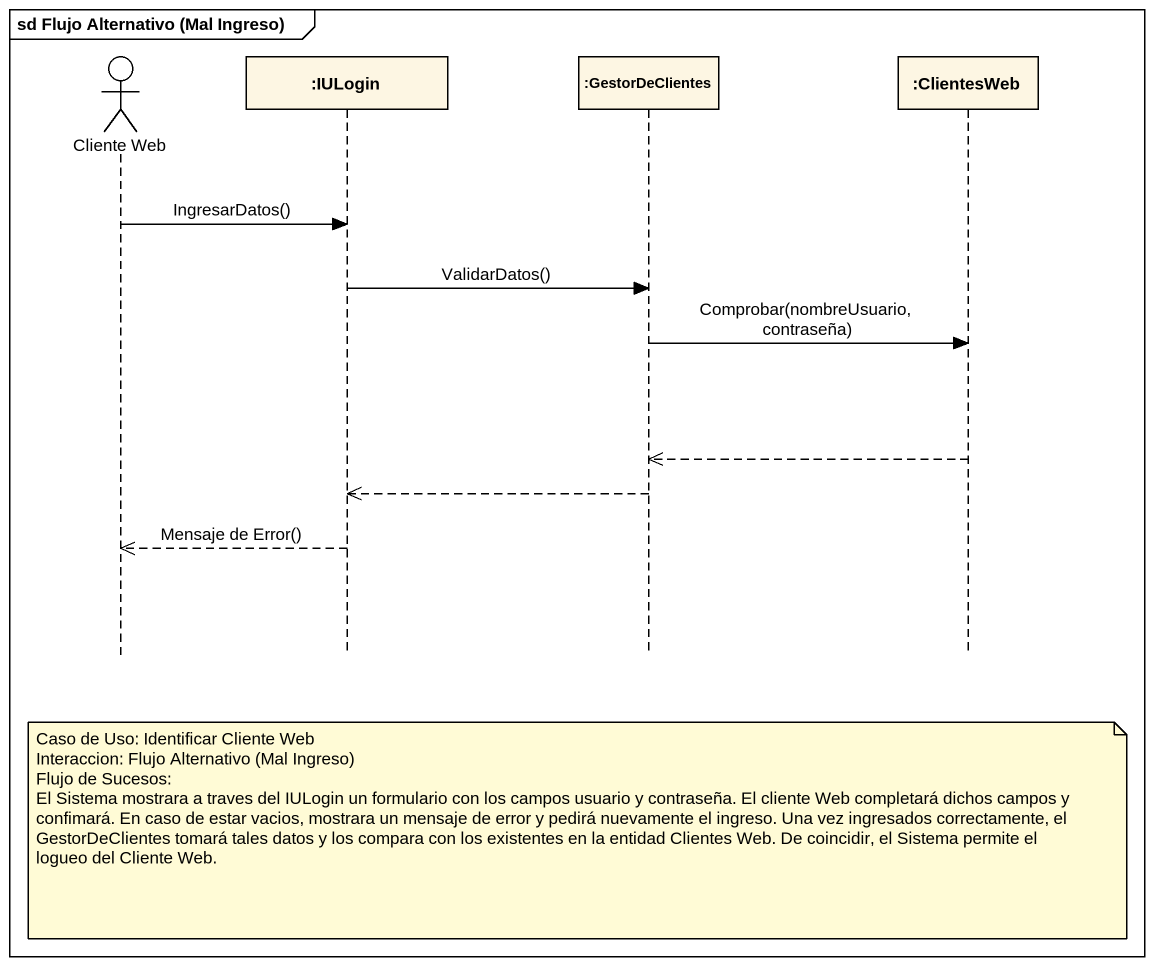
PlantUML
@startuml
mainframe sd Flujo Alternativo (Mal Ingreso)
hide footbox
actor "Cliente Web" as Cliente_Web
participant ":IULogin" as IULogin
participant ":GestorDeClientes" as GestorDeClientes
participant ":ClientesWeb" as ClientesWeb

Cliente_Web -> IULogin : IngresarDatos()
IULogin -> GestorDeClientes : ValidarDatos()
GestorDeClientes -> ClientesWeb : Comprobar(nombreUsuario,contraseña)
ClientesWeb -->> GestorDeClientes
GestorDeClientes -->> IULogin
IULogin -->> Cliente_Web : Mensaje de Error()
note over GestorDeClientes
  Caso de Uso: Identificar Cliente Web
  Interaccion: Flujo Alternativo (Mal Ingreso)
  Flujo de Sucesos:
  El Sistema mostrara a traves del IULogin un formulario con los campos usuario y contraseña. El cliente Web completará dichos campos y confimará. En caso de estar vacios, mostrara un mensaje de error y pedirá nuevamente el ingreso. Una vez ingresados correctamente, el GestorDeClientes tomará tales datos y los compara con los existentes en la entidad Clientes Web. De coincidir, el Sistema permite el logueo del Cliente Web.
end note
@enduml
